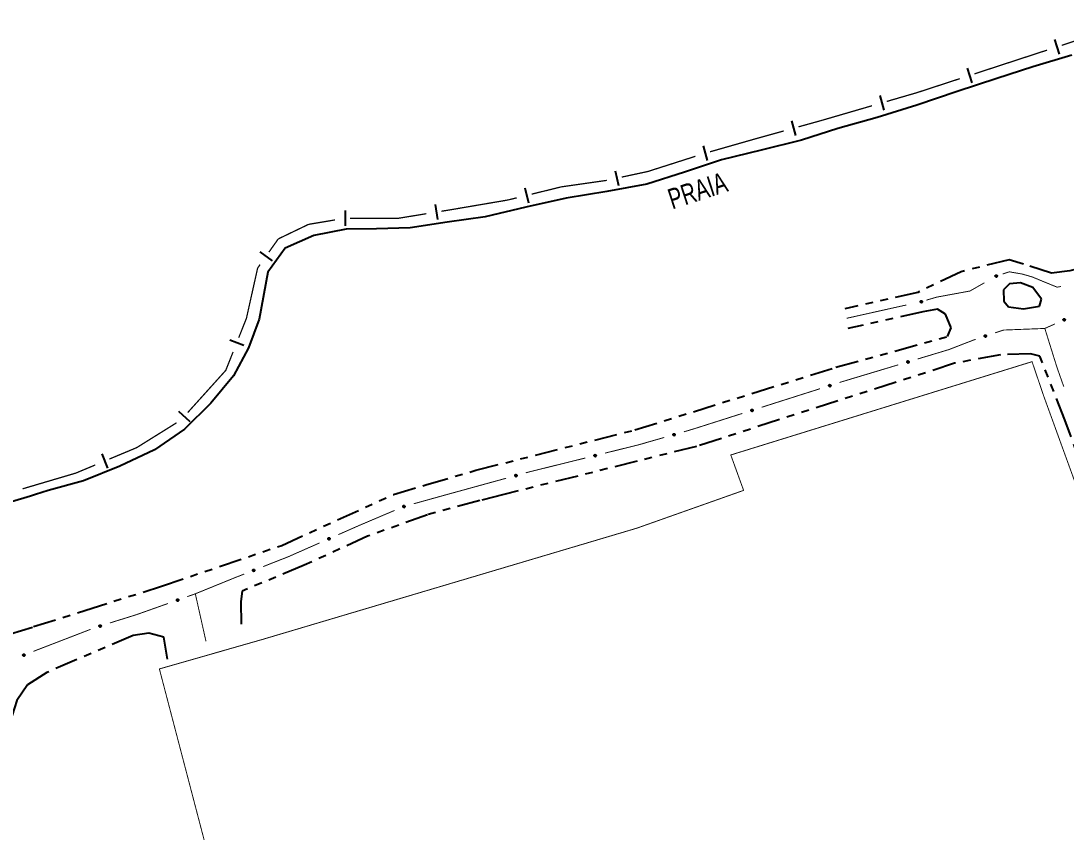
# Model space of a CAD drawing. Extents: x 209066 to 212010, y 4879784 to 4881672.
# Drawn here: x 211022 to 211226.8, y 4881296.8 to 4881455.6 of the extents above; entities that cross this region are included whole.
import ezdxf

# ---------------------------------------------------------------- set-up
doc = ezdxf.new("R2010")
doc.units = 0
doc.header["$LTSCALE"] = 1.5
doc.header["$MEASUREMENT"] = 0
doc.linetypes.add('TRACO_25', pattern=[8, 3, -1, 1, -1, 1, -1])
for name, color, linetype in [('HD-CURSO-PERENE', 170, 'CONTINUOUS'), ('HD-TXT-PRAIA', 7, 'CONTINUOUS'), ('LM-LIM-SETORES-BAIRROS', 250, 'CONTINUOUS'), ('RU-QUADRA', 210, 'CONTINUOUS'), ('SV-EIXO-ROD-ESTR', 7, 'CONTINUOUS'), ('SV-EIXO-RUA-N-PAV', 6, 'CONTINUOUS'), ('SV-EST-M-N-PAV', 20, 'CONTINUOUS'), ('SV-RUA-NAO-PAV', 7, 'CONTINUOUS')]:
    doc.layers.add(name, color=color, linetype=linetype)
doc.styles.add('ARIAL', font='ARIAL.SHX')

msp = doc.modelspace()

# ---------------------------------------------------------------- linework, layer by layer
at = {"layer": 'HD-CURSO-PERENE', "linetype": 'Continuous'}
for points in [[(211227.99054, 4881448.912311, 2.317656), (211220.343467, 4881446.616609, 2.317656), (211213.295854, 4881444.326732, 2.317656), (211205.526256, 4881441.780244, 2.317656), (211197.60821, 4881439.082557, 2.317656), (211189.787004, 4881436.710284, 2.317656), (211182.114009, 4881434.514168, 2.317656), (211174.966014, 4881432.273234, 2.317656), (211167.090836, 4881430.324747, 2.317656), (211159.290119, 4881428.426903, 2.317656), (211152.044339, 4881425.960384, 2.317656), (211144.672492, 4881423.617437, 2.317656), (211136.842072, 4881422.218493, 2.317656), (211128.910798, 4881420.918406, 2.317656), (211121.009226, 4881419.119419, 2.317656), (211112.98371, 4881417.21939, 2.317656), (211105.549624, 4881416.17373, 2.317656), (211098.340572, 4881415.105297, 2.317656), (211091.697734, 4881414.915946, 2.317656), (211085.753086, 4881414.858178, 2.317656), (211079.44535, 4881413.573869, 2.317656), (211073.848087, 4881411.123369, 2.317656), (211070.420386, 4881406.422644, 2.317656), (211068.75889, 4881397.221423, 2.317656), (211066.638997, 4881391.584947, 2.317656), (211063.668214, 4881386.114919, 2.317656), (211059.247555, 4881380.755599, 2.317656), (211054.075208, 4881375.638569, 2.317656), (211048.193333, 4881371.587899, 2.317656), (211041.403999, 4881368.401992, 2.317656), (211034.286888, 4881365.537372, 2.317656), (211027.410102, 4881363.673466, 2.317656), (211024.89154, 4881362.883093, 2.317656)], [(211024.891548, 4881362.883095, 2.317656), (211023.893147, 4881362.565533, 2.317656), (211020.187411, 4881361.406847, 2.317656)]]:
    msp.add_polyline3d(points, dxfattribs=at)
at = {"layer": 'LM-LIM-SETORES-BAIRROS', "const_width": 0.25}
for points in [[(211240.231408, 4881455.482515), (211225.972821, 4881450.824972)], [(211222.170531, 4881449.582961), (211221.670279, 4881449.419555)], [(211223.121104, 4881449.893464), (211222.170531, 4881449.582961)], [(211221.670279, 4881449.419555), (211208.862836, 4881445.234945)], [(211206.01119, 4881444.303219), (211198.4068, 4881441.818616)], [(211197.65531, 4881441.57308), (211191.693427, 4881439.837342)], [(211198.4068, 4881441.818616), (211197.65531, 4881441.57308)], [(211188.813019, 4881438.998742), (211179.211659, 4881436.203409)], [(211178.871324, 4881436.104325), (211174.395268, 4881434.860976)], [(211179.211659, 4881436.203409), (211178.871324, 4881436.104325)], [(211171.504715, 4881434.058044), (211166.687125, 4881432.719825)], [(211166.031638, 4881432.537745), (211157.070529, 4881429.977428)], [(211166.687125, 4881432.719825), (211166.031638, 4881432.537745)], [(211154.203098, 4881429.096572), (211145.629166, 4881426.36021)], [(211144.869932, 4881426.117902), (211139.782635, 4881425.026567)], [(211145.629166, 4881426.36021), (211144.869932, 4881426.117902)], [(211127.972792, 4881423.120098), (211122.114525, 4881421.68411)], [(211128.931364, 4881423.257036), (211127.972792, 4881423.120098)], [(211136.721862, 4881424.369965), (211128.931364, 4881423.257036)], [(211136.84937, 4881424.397318), (211136.721862, 4881424.369965)], [(211119.200783, 4881420.969889), (211118.229536, 4881420.731815)], [(211117.407269, 4881420.53026), (211106.412021, 4881418.658728)], [(211118.229536, 4881420.731815), (211117.407269, 4881420.53026)], [(211096.007792, 4881416.963681), (211086.549199, 4881416.963681)], [(211096.542165, 4881417.050671), (211096.007792, 4881416.963681)], [(211101.477201, 4881417.85405), (211096.542165, 4881417.050671)], [(211106.231986, 4881418.628085), (211104.438223, 4881418.336076)], [(211106.412021, 4881418.658728), (211106.231986, 4881418.628085)], [(211078.412666, 4881415.774821), (211073.215319, 4881413.280094)], [(211078.644396, 4881415.813442), (211078.412666, 4881415.774821)], [(211083.576365, 4881416.635437), (211078.644396, 4881415.813442)], [(211072.468366, 4881412.921557), (211070.63521, 4881410.333572)], [(211073.215319, 4881413.280094), (211072.468366, 4881412.921557)], [(211068.426243, 4881407.21503), (211066.426733, 4881398.257103)], [(211068.901158, 4881407.885499), (211068.426243, 4881407.21503)], [(211066.229355, 4881397.372835), (211064.719009, 4881393.567647)], [(211066.426733, 4881398.257103), (211066.229355, 4881397.372835)], [(211063.612251, 4881390.779262), (211062.505492, 4881387.990878)], [(211062.184728, 4881387.182741), (211054.729026, 4881378.918285)], [(211062.505492, 4881387.990878), (211062.184728, 4881387.182741)], [(211052.533338, 4881376.913106), (211044.895481, 4881372.152524)], [(211044.73821, 4881372.054499), (211039.373184, 4881369.812399)], [(211044.895481, 4881372.152524), (211044.73821, 4881372.054499)], [(211036.605177, 4881368.65562), (211032.914501, 4881367.113248)], [(211032.790168, 4881367.061288), (211022.370034, 4881363.983237)], [(211032.914501, 4881367.113248), (211032.790168, 4881367.061288)]]:
    msp.add_lwpolyline(points, dxfattribs=at)
at = {"layer": 'LM-LIM-SETORES-BAIRROS'}
for points in [[(211224.556495, 4881451.940328), (211225.488003, 4881449.088611)], [(211207.446424, 4881446.350193), (211208.37815, 4881443.498546)], [(211190.313991, 4881440.998013), (211191.152591, 4881438.117605)], [(211173.030285, 4881436.038609), (211173.833216, 4881433.148055)], [(211155.696923, 4881431.144993), (211156.521087, 4881428.260421)], [(211138.490256, 4881426.28345), (211139.119505, 4881423.350184)], [(211120.786167, 4881422.902907), (211121.500388, 4881419.989166)], [(211103.210202, 4881419.655912), (211103.692229, 4881416.69489)], [(211085.549199, 4881418.463681), (211085.549199, 4881415.463681)], [(211068.833156, 4881410.384574), (211071.28123, 4881408.650522)], [(211062.955898, 4881393.191564), (211065.744282, 4881392.084806)], [(211052.945429, 4881379.180545), (211055.172939, 4881377.171018)], [(211037.872125, 4881370.810809), (211039.028904, 4881368.042802)]]:
    msp.add_lwpolyline(points, dxfattribs=at)
at = {"layer": 'RU-QUADRA', "linetype": 'Continuous', "const_width": 0.18, "flags": 128}
msp.add_lwpolyline([(211161.385249, 4881362.878679), (211163.650086, 4881363.679722), (211161.136278, 4881370.613811), (211220.165503, 4881388.883685), (211222.503654, 4881382.0176), (211229.456637, 4881362.876478), (211261.027135, 4881275.96489), (211220.86425, 4881264.916917), (211178.247975, 4881252.219764), (211142.074683, 4881240.507313), (211101.342521, 4881227.264733), (211079.949913, 4881220.378742), (211062.391003, 4881278.25275), (211049.173647, 4881328.717101), (211069.153407, 4881334.427295), (211142.736901, 4881356.283007)], close=True, dxfattribs=at)
at = {"layer": 'SV-EIXO-ROD-ESTR'}
for points in [[(211226.291351, 4881397.129975), (211226.308148, 4881397.175909), (211226.331977, 4881397.211952), (211226.360503, 4881397.236293), (211226.39132, 4881397.25123), (211226.424569, 4881397.26296), (211226.460699, 4881397.267391), (211226.501889, 4881397.263426), (211226.548086, 4881397.2469), (211226.583404, 4881397.220063), (211226.608764, 4881397.193373), (211226.62619, 4881397.162136), (211226.637044, 4881397.129645), (211226.640405, 4881397.091963), (211226.63598, 4881397.05026), (211226.618238, 4881397.00421), (211226.594635, 4881396.969035), (211226.566424, 4881396.946215), (211226.534909, 4881396.928895), (211226.500822, 4881396.917327), (211226.46533, 4881396.913182), (211226.42335, 4881396.917713), (211226.378131, 4881396.935827), (211226.342779, 4881396.958967), (211226.319569, 4881396.98685), (211226.303216, 4881397.018261), (211226.291045, 4881397.051465), (211226.285079, 4881397.087599), (211226.291351, 4881397.129975)], [(211210.855475, 4881393.957499), (211210.876726, 4881394.001549), (211210.903997, 4881394.035063), (211210.934788, 4881394.056469), (211210.96693, 4881394.068289), (211211.001174, 4881394.076679), (211211.037565, 4881394.07752), (211211.078163, 4881394.069507), (211211.122501, 4881394.0485), (211211.154997, 4881394.018306), (211211.177597, 4881393.989242), (211211.191853, 4881393.956436), (211211.199446, 4881393.923033), (211211.199069, 4881393.885203), (211211.190547, 4881393.844141), (211211.168345, 4881393.800068), (211211.141383, 4881393.767395), (211211.111057, 4881393.747473), (211211.077986, 4881393.73335), (211211.042922, 4881393.725204), (211211.007195, 4881393.724585), (211210.965867, 4881393.73324), (211210.922658, 4881393.75573), (211210.889764, 4881393.782249), (211210.869421, 4881393.812287), (211210.85625, 4881393.845159), (211210.847418, 4881393.879403), (211210.845049, 4881393.91595), (211210.855475, 4881393.957499)], [(211195.688367, 4881388.903707), (211195.710922, 4881388.947104), (211195.739182, 4881388.979789), (211195.770598, 4881389.000267), (211195.803077, 4881389.011123), (211195.837557, 4881389.018487), (211195.873957, 4881389.018242), (211195.914297, 4881389.009021), (211195.957989, 4881388.9867), (211195.989569, 4881388.95555), (211196.011293, 4881388.925824), (211196.024563, 4881388.892608), (211196.031155, 4881388.858993), (211196.02965, 4881388.821191), (211196.019907, 4881388.780401), (211195.996399, 4881388.737011), (211195.968475, 4881388.705157), (211195.937567, 4881388.686149), (211195.90409, 4881388.673019), (211195.868799, 4881388.665923), (211195.833069, 4881388.66637), (211195.792018, 4881388.676254), (211195.749499, 4881388.700024), (211195.717411, 4881388.727512), (211195.697973, 4881388.758144), (211195.685789, 4881388.791394), (211195.677982, 4881388.825887), (211195.676705, 4881388.862488), (211195.688367, 4881388.903707)], [(211180.374129, 4881384.264431), (211180.395982, 4881384.308186), (211180.423712, 4881384.341322), (211180.454794, 4881384.362302), (211180.487095, 4881384.37368), (211180.521451, 4881384.381598), (211180.557851, 4881384.381939), (211180.598334, 4881384.373369), (211180.64238, 4881384.351755), (211180.674457, 4881384.321118), (211180.696657, 4881384.291746), (211180.71046, 4881384.258747), (211180.717593, 4881384.225243), (211180.716697, 4881384.187422), (211180.707611, 4881384.14648), (211180.684806, 4881384.102717), (211180.657398, 4881384.070418), (211180.626801, 4881384.050914), (211180.593539, 4881384.037247), (211180.558367, 4881384.029583), (211180.522634, 4881384.029454), (211180.481429, 4881384.038677), (211180.438533, 4881384.061758), (211180.406006, 4881384.088727), (211180.386078, 4881384.119042), (211180.37336, 4881384.152091), (211180.364999, 4881384.186454), (211180.363133, 4881384.223029), (211180.374129, 4881384.264431)], [(211165.127113, 4881379.41381), (211165.148967, 4881379.457565), (211165.176696, 4881379.490701), (211165.207779, 4881379.511681), (211165.240079, 4881379.523059), (211165.274436, 4881379.530977), (211165.310835, 4881379.531318), (211165.351319, 4881379.522748), (211165.395364, 4881379.501134), (211165.427442, 4881379.470497), (211165.449641, 4881379.441125), (211165.463445, 4881379.408126), (211165.470578, 4881379.374622), (211165.469682, 4881379.3368), (211165.460596, 4881379.295859), (211165.43779, 4881379.252096), (211165.410382, 4881379.219797), (211165.379785, 4881379.200293), (211165.346523, 4881379.186626), (211165.311351, 4881379.178962), (211165.275619, 4881379.178833), (211165.234414, 4881379.188056), (211165.191517, 4881379.211137), (211165.158991, 4881379.238105), (211165.139063, 4881379.268421), (211165.126345, 4881379.30147), (211165.117984, 4881379.335833), (211165.116117, 4881379.372408), (211165.127113, 4881379.41381)], [(211149.852169, 4881374.666046), (211149.875238, 4881374.709173), (211149.903883, 4881374.74152), (211149.93554, 4881374.761623), (211149.968146, 4881374.772093), (211150.002711, 4881374.779048), (211150.039106, 4881374.778371), (211150.079333, 4881374.768672), (211150.122757, 4881374.745834), (211150.153966, 4881374.714312), (211150.175335, 4881374.684331), (211150.18821, 4881374.650959), (211150.194403, 4881374.617269), (211150.19245, 4881374.579487), (211150.182223, 4881374.538816), (211150.158202, 4881374.495707), (211150.129902, 4881374.464187), (211150.098771, 4881374.445547), (211150.06514, 4881374.432815), (211150.029768, 4881374.426138), (211149.994045, 4881374.427008), (211149.953115, 4881374.437379), (211149.91088, 4881374.461652), (211149.879121, 4881374.489519), (211149.860048, 4881374.520379), (211149.848259, 4881374.553772), (211149.840863, 4881374.588355), (211149.84002, 4881374.624968), (211149.852169, 4881374.666046)], [(211134.39306, 4881370.567889), (211134.41773, 4881370.61012), (211134.447569, 4881370.64137), (211134.479958, 4881370.660271), (211134.512934, 4881370.669511), (211134.547735, 4881370.675164), (211134.584078, 4881370.673122), (211134.623914, 4881370.661921), (211134.666451, 4881370.63747), (211134.696455, 4881370.6048), (211134.716684, 4881370.574037), (211134.728298, 4881370.540207), (211134.733224, 4881370.506307), (211134.729854, 4881370.468625), (211134.718109, 4881370.428367), (211134.692488, 4881370.386189), (211134.663025, 4881370.355753), (211134.631217, 4881370.338294), (211134.597132, 4881370.326833), (211134.561534, 4881370.321487), (211134.525869, 4881370.323697), (211134.485356, 4881370.335596), (211134.444062, 4881370.361436), (211134.41337, 4881370.390475), (211134.395469, 4881370.422029), (211134.384941, 4881370.455841), (211134.378847, 4881370.490676), (211134.379378, 4881370.527296), (211134.39306, 4881370.567889)], [(211118.87708, 4881366.653765), (211118.900652, 4881366.696618), (211118.929674, 4881366.728628), (211118.961564, 4881366.748359), (211118.994291, 4881366.758447), (211119.028934, 4881366.764996), (211119.065319, 4881366.763893), (211119.10543, 4881366.753724), (211119.148584, 4881366.730379), (211119.179421, 4881366.698494), (211119.200438, 4881366.668264), (211119.212921, 4881366.634744), (211119.21872, 4881366.600984), (211119.216324, 4881366.563227), (211119.205622, 4881366.522679), (211119.181098, 4881366.479854), (211119.15243, 4881366.448668), (211119.121084, 4881366.430393), (211119.087306, 4881366.418056), (211119.051858, 4881366.411794), (211119.016148, 4881366.413082), (211118.975341, 4881366.423932), (211118.933394, 4881366.448697), (211118.901963, 4881366.476934), (211118.883253, 4881366.508016), (211118.871856, 4881366.541544), (211118.864865, 4881366.576211), (211118.864451, 4881366.612832), (211118.87708, 4881366.653765)], [(211096.928082, 4881360.592843), (211096.951535, 4881360.635761), (211096.980468, 4881360.667852), (211097.012303, 4881360.687671), (211097.045002, 4881360.69785), (211097.079627, 4881360.704495), (211097.116014, 4881360.703494), (211097.156154, 4881360.693436), (211097.199372, 4881360.670212), (211097.230298, 4881360.638412), (211097.251398, 4881360.608241), (211097.263975, 4881360.574756), (211097.269867, 4881360.541011), (211097.267577, 4881360.503249), (211097.256987, 4881360.46267), (211097.232582, 4881360.419778), (211097.204002, 4881360.388512), (211097.172706, 4881360.37015), (211097.138962, 4881360.357719), (211097.103532, 4881360.351358), (211097.067819, 4881360.352548), (211097.026982, 4881360.363284), (211096.984966, 4881360.387932), (211096.953457, 4881360.416082), (211096.93466, 4881360.447111), (211096.92317, 4881360.480608), (211096.916082, 4881360.515255), (211096.915567, 4881360.551875), (211096.928082, 4881360.592843)], [(211082.224129, 4881354.243583), (211082.241179, 4881354.289423), (211082.265206, 4881354.325334), (211082.293867, 4881354.349518), (211082.324766, 4881354.364285), (211082.358078, 4881354.375831), (211082.394233, 4881354.380062), (211082.4354, 4881354.37587), (211082.481504, 4881354.359089), (211082.516674, 4881354.332058), (211082.541887, 4881354.305228), (211082.55914, 4881354.273894), (211082.569814, 4881354.241345), (211082.572967, 4881354.203644), (211082.568312, 4881354.161966), (211082.550316, 4881354.116015), (211082.526519, 4881354.080971), (211082.498183, 4881354.058307), (211082.466573, 4881354.041162), (211082.432422, 4881354.029781), (211082.396908, 4881354.025833), (211082.354953, 4881354.030596), (211082.309835, 4881354.048959), (211082.274611, 4881354.072294), (211082.251555, 4881354.100305), (211082.235376, 4881354.131805), (211082.223389, 4881354.165077), (211082.217623, 4881354.201243), (211082.224129, 4881354.243583)], [(211067.469839, 4881348.074481), (211067.488763, 4881348.11958), (211067.514249, 4881348.154471), (211067.543881, 4881348.177453), (211067.575362, 4881348.190935), (211067.609122, 4881348.201099), (211067.64542, 4881348.203838), (211067.686381, 4881348.197953), (211067.731754, 4881348.179288), (211067.765781, 4881348.150831), (211067.789867, 4881348.122985), (211067.805815, 4881348.090968), (211067.815139, 4881348.058006), (211067.816737, 4881348.020208), (211067.810368, 4881347.978757), (211067.790496, 4881347.933586), (211067.765275, 4881347.899551), (211067.736029, 4881347.878074), (211067.70374, 4881347.862245), (211067.66915, 4881347.852281), (211067.633503, 4881347.849798), (211067.59178, 4881347.856286), (211067.547456, 4881347.876491), (211067.513224, 4881347.901258), (211067.491341, 4881347.930194), (211067.476474, 4881347.962334), (211067.465867, 4881347.996071), (211067.461595, 4881348.032444), (211067.469839, 4881348.074481)], [(211052.572848, 4881342.254408), (211052.593269, 4881342.298849), (211052.619908, 4881342.332867), (211052.650293, 4881342.354846), (211052.682207, 4881342.367267), (211052.716288, 4881342.376296), (211052.752657, 4881342.377819), (211052.793398, 4881342.370568), (211052.838122, 4881342.350396), (211052.871177, 4881342.320816), (211052.894319, 4881342.29218), (211052.909186, 4881342.259648), (211052.917404, 4881342.226393), (211052.917736, 4881342.188562), (211052.909985, 4881342.147347), (211052.888612, 4881342.102866), (211052.862267, 4881342.069694), (211052.83232, 4881342.049207), (211052.799519, 4881342.034467), (211052.764614, 4881342.025666), (211052.728905, 4881342.024377), (211052.687422, 4881342.032256), (211052.643799, 4881342.053933), (211052.610414, 4881342.079831), (211052.589512, 4881342.109483), (211052.575727, 4881342.142102), (211052.566255, 4881342.176175), (211052.563202, 4881342.21267), (211052.572848, 4881342.254408)], [(211037.403146, 4881337.189856), (211037.425265, 4881337.233477), (211037.453194, 4881337.266445), (211037.484403, 4881337.287236), (211037.516772, 4881337.298418), (211037.551176, 4881337.306128), (211037.587577, 4881337.306249), (211037.628008, 4881337.297433), (211037.671921, 4881337.275553), (211037.703813, 4881337.244722), (211037.725834, 4881337.215216), (211037.739437, 4881337.182134), (211037.746367, 4881337.148587), (211037.745242, 4881337.110772), (211037.735908, 4881337.069887), (211037.712837, 4881337.026262), (211037.685234, 4881336.99413), (211037.65452, 4881336.974812), (211037.621175, 4881336.961346), (211037.585958, 4881336.953896), (211037.550225, 4881336.953984), (211037.509077, 4881336.963455), (211037.466321, 4881336.986797), (211037.433958, 4881337.013962), (211037.414214, 4881337.044397), (211037.401697, 4881337.077523), (211037.393544, 4881337.111935), (211037.3919, 4881337.148522), (211037.403146, 4881337.189856)], [(211022.447695, 4881331.488038), (211022.466899, 4881331.533018), (211022.492601, 4881331.56775), (211022.522376, 4881331.590548), (211022.55394, 4881331.603833), (211022.587763, 4881331.613787), (211022.624077, 4881331.6163), (211022.665, 4881331.610161), (211022.710257, 4881331.591214), (211022.744106, 4881331.562546), (211022.768018, 4881331.534551), (211022.783766, 4881331.502435), (211022.792886, 4881331.469416), (211022.794249, 4881331.431608), (211022.787622, 4881331.390198), (211022.767469, 4881331.345151), (211022.742037, 4881331.311274), (211022.712659, 4881331.289979), (211022.680272, 4881331.274352), (211022.64562, 4881331.264603), (211022.609959, 4881331.262342), (211022.568277, 4881331.269089), (211022.524079, 4881331.289569), (211022.490001, 4881331.314548), (211022.468299, 4881331.34362), (211022.453632, 4881331.375852), (211022.443235, 4881331.409654), (211022.43919, 4881331.446053), (211022.447695, 4881331.488038)]]:
    msp.add_lwpolyline(points, close=True, dxfattribs=at)
for points in [[(211226.285079, 4881397.087599), (211226.548086, 4881397.2469)], [(211226.289717, 4881397.107489), (211226.522539, 4881397.252007)], [(211226.291045, 4881397.051465), (211226.583404, 4881397.220063)], [(211226.291351, 4881397.129975), (211226.501889, 4881397.263426)], [(211226.292438, 4881397.071335), (211226.561381, 4881397.232012)], [(211226.30014, 4881397.03741), (211226.590815, 4881397.206314)], [(211226.301517, 4881397.154624), (211226.474716, 4881397.262004)], [(211226.303216, 4881397.018261), (211226.608764, 4881397.193373)], [(211226.308148, 4881397.175909), (211226.460699, 4881397.267391)], [(211226.31394, 4881397.003222), (211226.616939, 4881397.174651)], [(211226.319569, 4881396.98685), (211226.62619, 4881397.162136)], [(211226.321643, 4881397.196514), (211226.434956, 4881397.26066)], [(211226.331977, 4881397.211952), (211226.424569, 4881397.26296)], [(211226.334656, 4881396.973624), (211226.629067, 4881397.1442)], [(211226.342779, 4881396.958967), (211226.637044, 4881397.129645)], [(211226.362845, 4881396.947369), (211226.634836, 4881397.107915)], [(211226.378131, 4881396.935827), (211226.640405, 4881397.091963)], [(211226.40362, 4881396.929734), (211226.635622, 4881397.069401)], [(211226.42335, 4881396.917713), (211226.63598, 4881397.05026)], [(211226.448395, 4881396.919868), (211226.620217, 4881397.023643)], [(211226.46533, 4881396.913182), (211226.618238, 4881397.00421)], [(211226.486778, 4881396.917607), (211226.60078, 4881396.983556)], [(211226.500822, 4881396.917327), (211226.594635, 4881396.969035)], [(211210.845049, 4881393.91595), (211211.122501, 4881394.0485)], [(211210.847418, 4881393.879403), (211211.154997, 4881394.018306)], [(211210.850765, 4881393.899038), (211211.134261, 4881394.032372)], [(211210.851628, 4881393.935284), (211211.097583, 4881394.056104)], [(211210.85508, 4881393.864518), (211211.161014, 4881394.003893)], [(211210.855475, 4881393.957499), (211211.078163, 4881394.069507)], [(211210.85625, 4881393.845159), (211211.177597, 4881393.989242)], [(211210.865436, 4881393.829135), (211211.183883, 4881393.969804)], [(211210.868025, 4881393.981023), (211211.050981, 4881394.070775)], [(211210.869421, 4881393.812287), (211211.191853, 4881393.956436)], [(211210.876726, 4881394.001549), (211211.037565, 4881394.07752)], [(211210.883128, 4881393.797636), (211211.192945, 4881393.938305)], [(211210.889764, 4881393.782249), (211211.199446, 4881393.923033)], [(211210.892189, 4881394.020721), (211211.011283, 4881394.073364)], [(211210.903997, 4881394.035063), (211211.001174, 4881394.076679)], [(211210.908586, 4881393.768725), (211211.195102, 4881393.901627)], [(211210.922658, 4881393.75573), (211211.199069, 4881393.885203)], [(211210.947421, 4881393.74715), (211211.192082, 4881393.863224)], [(211210.965867, 4881393.73324), (211211.190547, 4881393.844141)], [(211210.991003, 4881393.732911), (211211.172233, 4881393.819211)], [(211211.007195, 4881393.724585), (211211.168345, 4881393.800068)], [(211211.028975, 4881393.72687), (211211.148932, 4881393.781239)], [(211211.042922, 4881393.725204), (211211.141383, 4881393.767395)], [(211195.676705, 4881388.862488), (211195.957989, 4881388.9867)], [(211195.677982, 4881388.825887), (211195.989569, 4881388.95555)], [(211195.681915, 4881388.845413), (211195.969262, 4881388.970228)], [(211195.683859, 4881388.881617), (211195.933309, 4881388.995044)], [(211195.685198, 4881388.81078), (211195.995154, 4881388.940963)], [(211195.685789, 4881388.791394), (211196.011293, 4881388.925824)], [(211195.688367, 4881388.903707), (211195.914297, 4881389.009021)], [(211195.694493, 4881388.775104), (211196.016996, 4881388.906208)], [(211195.697973, 4881388.758144), (211196.024563, 4881388.892608)], [(211195.701613, 4881388.926847), (211195.887166, 4881389.011099)], [(211195.710922, 4881388.947104), (211195.873957, 4881389.018242)], [(211195.711237, 4881388.74309), (211196.025113, 4881388.874452)], [(211195.717411, 4881388.727512), (211196.031155, 4881388.858993)], [(211195.726951, 4881388.965806), (211195.847563, 4881389.014872)], [(211195.735821, 4881388.713433), (211196.026175, 4881388.837726)], [(211195.739182, 4881388.979789), (211195.837557, 4881389.018487)], [(211195.749499, 4881388.700024), (211196.02965, 4881388.821191)], [(211195.773995, 4881388.690709), (211196.02201, 4881388.79943)], [(211195.792018, 4881388.676254), (211196.019907, 4881388.780401)], [(211195.817132, 4881388.675175), (211196.000857, 4881388.756029)], [(211195.833069, 4881388.66637), (211195.996399, 4881388.737011)], [(211195.854907, 4881388.668004), (211195.976433, 4881388.718769)], [(211195.868799, 4881388.665923), (211195.968475, 4881388.705157)], [(211180.363133, 4881384.223029), (211180.64238, 4881384.351755)], [(211180.364999, 4881384.186454), (211180.674457, 4881384.321118)], [(211180.368616, 4881384.206041), (211180.653917, 4881384.335467)], [(211180.369977, 4881384.242272), (211180.617569, 4881384.359701)], [(211180.372456, 4881384.171465), (211180.680276, 4881384.306623)], [(211180.37336, 4881384.152091), (211180.696657, 4881384.291746)], [(211180.374129, 4881384.264431), (211180.598334, 4881384.373369)], [(211180.382325, 4881384.135943), (211180.702675, 4881384.272223)], [(211180.386078, 4881384.119042), (211180.71046, 4881384.258747)], [(211180.387001, 4881384.287781), (211180.571173, 4881384.375011)], [(211180.395982, 4881384.308186), (211180.557851, 4881384.381939)], [(211180.399582, 4881384.104203), (211180.711303, 4881384.240602)], [(211180.406006, 4881384.088727), (211180.717593, 4881384.225243)], [(211180.411708, 4881384.327143), (211180.531514, 4881384.378145)], [(211180.423712, 4881384.341322), (211180.521451, 4881384.381598)], [(211180.424641, 4881384.074946), (211180.712956, 4881384.203899)], [(211180.438533, 4881384.061758), (211180.716697, 4881384.187422)], [(211180.463176, 4881384.052839), (211180.709408, 4881384.16554)], [(211180.481429, 4881384.038677), (211180.707611, 4881384.14648)], [(211180.506558, 4881384.038002), (211180.688956, 4881384.121804)], [(211180.522634, 4881384.029454), (211180.684806, 4881384.102717)], [(211180.544443, 4881384.03144), (211180.665136, 4881384.084156)], [(211180.558367, 4881384.029583), (211180.657398, 4881384.070418)], [(211165.116117, 4881379.372408), (211165.395364, 4881379.501134)], [(211165.117984, 4881379.335833), (211165.427442, 4881379.470497)], [(211165.121601, 4881379.35542), (211165.406901, 4881379.484846)], [(211165.122962, 4881379.391651), (211165.370553, 4881379.50908)], [(211165.125441, 4881379.320844), (211165.433261, 4881379.456002)], [(211165.126345, 4881379.30147), (211165.449641, 4881379.441125)], [(211165.127113, 4881379.41381), (211165.351319, 4881379.522748)], [(211165.13531, 4881379.285322), (211165.45566, 4881379.421602)], [(211165.139063, 4881379.268421), (211165.463445, 4881379.408126)], [(211165.139986, 4881379.43716), (211165.324157, 4881379.52439)], [(211165.148967, 4881379.457565), (211165.310835, 4881379.531318)], [(211165.152567, 4881379.253582), (211165.464287, 4881379.389981)], [(211165.158991, 4881379.238105), (211165.470578, 4881379.374622)], [(211165.164693, 4881379.476522), (211165.284499, 4881379.527524)], [(211165.176696, 4881379.490701), (211165.274436, 4881379.530977)], [(211165.177626, 4881379.224325), (211165.465941, 4881379.353278)], [(211165.191517, 4881379.211137), (211165.469682, 4881379.3368)], [(211165.216161, 4881379.202218), (211165.462393, 4881379.314919)], [(211165.234414, 4881379.188056), (211165.460596, 4881379.295859)], [(211165.259543, 4881379.187381), (211165.441941, 4881379.271183)], [(211165.275619, 4881379.178833), (211165.43779, 4881379.252096)], [(211165.297428, 4881379.180819), (211165.418121, 4881379.233535)], [(211165.311351, 4881379.178962), (211165.410382, 4881379.219797)], [(211149.84002, 4881374.624968), (211150.122757, 4881374.745834)], [(211149.840863, 4881374.588355), (211150.153966, 4881374.714312)], [(211149.845026, 4881374.607833), (211150.133834, 4881374.72923)], [(211149.8474, 4881374.644011), (211150.098178, 4881374.754471)], [(211149.847898, 4881374.573163), (211150.159377, 4881374.69966)], [(211149.848259, 4881374.553772), (211150.175335, 4881374.684331)], [(211149.852169, 4881374.666046), (211150.079333, 4881374.768672)], [(211149.85677, 4881374.537379), (211150.180805, 4881374.664648)], [(211149.860048, 4881374.520379), (211150.18821, 4881374.650959)], [(211149.865689, 4881374.689027), (211150.052229, 4881374.771072)], [(211149.873132, 4881374.505169), (211150.188545, 4881374.632798)], [(211149.875238, 4881374.709173), (211150.039106, 4881374.778371)], [(211149.879121, 4881374.489519), (211150.194403, 4881374.617269)], [(211149.891488, 4881374.727683), (211150.012673, 4881374.775314)], [(211149.897363, 4881374.475222), (211150.189171, 4881374.596062)], [(211149.903883, 4881374.74152), (211150.002711, 4881374.779048)], [(211149.91088, 4881374.461652), (211150.19245, 4881374.579487)], [(211149.935265, 4881374.452047), (211150.184552, 4881374.557818)], [(211149.953115, 4881374.437379), (211150.182223, 4881374.538816)], [(211149.978215, 4881374.436003), (211150.162885, 4881374.514671)], [(211149.994045, 4881374.427008), (211150.158202, 4881374.495707)], [(211150.015902, 4881374.428384), (211150.138021, 4881374.477704)], [(211150.029768, 4881374.426138), (211150.129902, 4881374.464187)], [(211134.378847, 4881370.490676), (211134.696455, 4881370.6048)], [(211134.379378, 4881370.527296), (211134.666451, 4881370.63747)], [(211134.383738, 4881370.509985), (211134.676897, 4881370.620462)], [(211134.384941, 4881370.455841), (211134.716684, 4881370.574037)], [(211134.385307, 4881370.475232), (211134.701312, 4881370.589955)], [(211134.387467, 4881370.546049), (211134.642213, 4881370.647023)], [(211134.39283, 4881370.43914), (211134.721412, 4881370.554163)], [(211134.39306, 4881370.567889), (211134.623914, 4881370.661921)], [(211134.395469, 4881370.422029), (211134.728298, 4881370.540207)], [(211134.407433, 4881370.590346), (211134.596918, 4881370.665336)], [(211134.407973, 4881370.406339), (211134.727952, 4881370.522045)], [(211134.41337, 4881370.390475), (211134.733224, 4881370.506307)], [(211134.41773, 4881370.61012), (211134.584078, 4881370.673122)], [(211134.431064, 4881370.375504), (211134.7272, 4881370.485312)], [(211134.434663, 4881370.628007), (211134.55755, 4881370.671059)], [(211134.444062, 4881370.361436), (211134.729854, 4881370.468625)], [(211134.447569, 4881370.64137), (211134.547735, 4881370.675164)], [(211134.468069, 4881370.350923), (211134.721149, 4881370.447268)], [(211134.485356, 4881370.335596), (211134.718109, 4881370.428367)], [(211134.510387, 4881370.333279), (211134.697879, 4881370.404964)], [(211134.525869, 4881370.323697), (211134.692488, 4881370.386189)], [(211134.547762, 4881370.324252), (211134.671645, 4881370.368956)], [(211134.561534, 4881370.321487), (211134.663025, 4881370.355753)], [(211118.864451, 4881366.612832), (211119.148584, 4881366.730379)], [(211118.864865, 4881366.576211), (211119.179421, 4881366.698494)], [(211118.869256, 4881366.595639), (211119.159466, 4881366.713646)], [(211118.871722, 4881366.560938), (211119.18466, 4881366.68378)], [(211118.871856, 4881366.541544), (211119.200438, 4881366.668264)], [(211118.872053, 4881366.631787), (211119.124108, 4881366.739303)], [(211118.87708, 4881366.653765), (211119.10543, 4881366.753724)], [(211118.880174, 4881366.525052), (211119.205677, 4881366.648519)], [(211118.883253, 4881366.508016), (211119.212921, 4881366.634744)], [(211118.890868, 4881366.676586), (211119.078355, 4881366.756441)], [(211118.896158, 4881366.492653), (211119.213044, 4881366.61658)], [(211118.900652, 4881366.696618), (211119.065319, 4881366.763893)], [(211118.901963, 4881366.476934), (211119.21872, 4881366.600984)], [(211118.917117, 4881366.714937), (211119.038852, 4881366.761146)], [(211118.920037, 4881366.462425), (211119.21324, 4881366.57984)], [(211118.929674, 4881366.728628), (211119.028934, 4881366.764996)], [(211118.933394, 4881366.448697), (211119.216324, 4881366.563227)], [(211118.957664, 4881366.438807), (211119.208173, 4881366.541652)], [(211118.975341, 4881366.423932), (211119.205622, 4881366.522679)], [(211119.000424, 4881366.422261), (211119.186003, 4881366.498762)], [(211119.016148, 4881366.413082), (211119.181098, 4881366.479854)], [(211119.038019, 4881366.414201), (211119.160708, 4881366.462088)], [(211119.051858, 4881366.411794), (211119.15243, 4881366.448668)], [(211096.915567, 4881360.551875), (211097.199372, 4881360.670212)], [(211096.916082, 4881360.515255), (211097.230298, 4881360.638412)], [(211096.92042, 4881360.534695), (211097.2103, 4881360.653509)], [(211096.922982, 4881360.500001), (211097.235578, 4881360.623712)], [(211096.923116, 4881360.570851), (211097.174871, 4881360.679067)], [(211096.92317, 4881360.480608), (211097.251398, 4881360.608241)], [(211096.928082, 4881360.592843), (211097.156154, 4881360.693436)], [(211096.931534, 4881360.464139), (211097.256692, 4881360.58851)], [(211096.93466, 4881360.447111), (211097.263975, 4881360.574756)], [(211096.941807, 4881360.615702), (211097.129071, 4881360.696078)], [(211096.947608, 4881360.431785), (211097.264148, 4881360.556592)], [(211096.951535, 4881360.635761), (211097.116014, 4881360.703494)], [(211096.953457, 4881360.416082), (211097.269867, 4881360.541011)], [(211096.96795, 4881360.654126), (211097.089555, 4881360.700673)], [(211096.971571, 4881360.401623), (211097.264446, 4881360.519853)], [(211096.980468, 4881360.667852), (211097.079627, 4881360.704495)], [(211096.984966, 4881360.387932), (211097.267577, 4881360.503249)], [(211097.009264, 4881360.37811), (211097.259486, 4881360.481651)], [(211097.026982, 4881360.363284), (211097.256987, 4881360.46267)], [(211097.052069, 4881360.361683), (211097.237435, 4881360.438699)], [(211097.067819, 4881360.352548), (211097.232582, 4881360.419778)], [(211097.089687, 4881360.353728), (211097.212242, 4881360.401955)], [(211097.103532, 4881360.351358), (211097.204002, 4881360.388512)], [(211082.217623, 4881354.201243), (211082.481504, 4881354.359089)], [(211082.22237, 4881354.221107), (211082.455986, 4881354.364337)], [(211082.223389, 4881354.165077), (211082.516674, 4881354.332058)], [(211082.224129, 4881354.243583), (211082.4354, 4881354.37587)], [(211082.224891, 4881354.184938), (211082.494717, 4881354.344128)], [(211082.232407, 4881354.150971), (211082.524009, 4881354.318268)], [(211082.23443, 4881354.268175), (211082.408219, 4881354.374598)], [(211082.235376, 4881354.131805), (211082.541887, 4881354.305228)], [(211082.241179, 4881354.289423), (211082.394233, 4881354.380062)], [(211082.246017, 4881354.116708), (211082.549958, 4881354.286461)], [(211082.251555, 4881354.100305), (211082.55914, 4881354.273894)], [(211082.254787, 4881354.309954), (211082.368453, 4881354.373474)], [(211082.265206, 4881354.325334), (211082.358078, 4881354.375831)], [(211082.266569, 4881354.086995), (211082.561918, 4881354.255944)], [(211082.274611, 4881354.072294), (211082.569814, 4881354.241345)], [(211082.294613, 4881354.060585), (211082.567486, 4881354.219627)], [(211082.309835, 4881354.048959), (211082.572967, 4881354.203644)], [(211082.33529, 4881354.042726), (211082.56806, 4881354.181109)], [(211082.354953, 4881354.030596), (211082.568312, 4881354.161966)], [(211082.38001, 4881354.032612), (211082.552402, 4881354.135437)], [(211082.396908, 4881354.025833), (211082.550316, 4881354.116015)], [(211082.41838, 4881354.030139), (211082.532744, 4881354.095458)], [(211082.432422, 4881354.029781), (211082.526519, 4881354.080971)], [(211067.461595, 4881348.032444), (211067.731754, 4881348.179288)], [(211067.465867, 4881347.996071), (211067.765781, 4881348.150831)], [(211067.467157, 4881348.052096), (211067.706474, 4881348.185582)], [(211067.468186, 4881348.015854), (211067.744339, 4881348.163795)], [(211067.469839, 4881348.074481), (211067.686381, 4881348.197953)], [(211067.474296, 4881347.981606), (211067.772542, 4881348.136751)], [(211067.476474, 4881347.962334), (211067.789867, 4881348.122985)], [(211067.481145, 4881348.098628), (211067.65917, 4881348.197802)], [(211067.486483, 4881347.946811), (211067.797158, 4881348.103902)], [(211067.488763, 4881348.11958), (211067.64542, 4881348.203838)], [(211067.491341, 4881347.930194), (211067.805815, 4881348.090968)], [(211067.503205, 4881348.139532), (211067.619391, 4881348.198316)], [(211067.505794, 4881347.916278), (211067.807851, 4881348.072918)], [(211067.513224, 4881347.901258), (211067.815139, 4881348.058006)], [(211067.514249, 4881348.154471), (211067.609122, 4881348.201099)], [(211067.532726, 4881347.888735), (211067.811919, 4881348.036403)], [(211067.547456, 4881347.876491), (211067.816737, 4881348.020208)], [(211067.572634, 4881347.869215), (211067.810906, 4881347.997894)], [(211067.59178, 4881347.856286), (211067.810368, 4881347.978757)], [(211067.616899, 4881347.857269), (211067.79338, 4881347.952905)], [(211067.633503, 4881347.849798), (211067.790496, 4881347.933586)], [(211067.655134, 4881347.853217), (211067.772092, 4881347.91377)], [(211067.66915, 4881347.852281), (211067.765275, 4881347.899551)], [(211052.563202, 4881342.21267), (211052.838122, 4881342.350396)], [(211052.566255, 4881342.176175), (211052.871177, 4881342.320816)], [(211052.569234, 4881342.195869), (211052.850182, 4881342.334491)], [(211052.569418, 4881342.232125), (211052.813066, 4881342.357532)], [(211052.572848, 4881342.254408), (211052.793398, 4881342.370568)], [(211052.574195, 4881342.161436), (211052.877464, 4881342.306518)], [(211052.575727, 4881342.142102), (211052.894319, 4881342.29218)], [(211052.584955, 4881342.278163), (211052.766197, 4881342.371327)], [(211052.585212, 4881342.126253), (211052.900968, 4881342.272864)], [(211052.589512, 4881342.109483), (211052.909186, 4881342.259648)], [(211052.593269, 4881342.298849), (211052.752657, 4881342.377819)], [(211052.603491, 4881342.095091), (211052.910618, 4881342.24154)], [(211052.608371, 4881342.318307), (211052.726458, 4881342.373172)], [(211052.610414, 4881342.079831), (211052.917404, 4881342.226393)], [(211052.619908, 4881342.332867), (211052.716288, 4881342.376296)], [(211052.629487, 4881342.066662), (211052.913462, 4881342.204909)], [(211052.643799, 4881342.053933), (211052.917736, 4881342.188562)], [(211052.668719, 4881342.045819), (211052.911162, 4881342.166456)], [(211052.687422, 4881342.032256), (211052.909985, 4881342.147347)], [(211052.71256, 4881342.032398), (211052.892141, 4881342.122078)], [(211052.728905, 4881342.024377), (211052.888612, 4881342.102866)], [(211052.750638, 4881342.02707), (211052.869555, 4881342.083677)], [(211052.764614, 4881342.025666), (211052.862267, 4881342.069694)], [(211037.3919, 4881337.148522), (211037.671921, 4881337.275553)], [(211037.393544, 4881337.111935), (211037.703813, 4881337.244722)], [(211037.39728, 4881337.1315), (211037.68336, 4881337.259195)], [(211037.39886, 4881337.167722), (211037.647159, 4881337.283649)], [(211037.400911, 4881337.096902), (211037.709543, 4881337.230192)], [(211037.401697, 4881337.077523), (211037.725834, 4881337.215216)], [(211037.403146, 4881337.189856), (211037.628008, 4881337.297433)], [(211037.410564, 4881337.061321), (211037.731734, 4881337.195657)], [(211037.414214, 4881337.044397), (211037.739437, 4881337.182134)], [(211037.41616, 4881337.213127), (211037.600857, 4881337.29924)], [(211037.425265, 4881337.233477), (211037.587577, 4881337.306249)], [(211037.427628, 4881337.029477), (211037.74017, 4881337.163985)], [(211037.433958, 4881337.013962), (211037.746367, 4881337.148587)], [(211037.441105, 4881337.252339), (211037.561218, 4881337.302614)], [(211037.45251, 4881337.000068), (211037.741601, 4881337.127272)], [(211037.453194, 4881337.266445), (211037.551176, 4881337.306128)], [(211037.466321, 4881336.986797), (211037.745242, 4881337.110772)], [(211037.49091, 4881336.977728), (211037.73782, 4881337.088935)], [(211037.509077, 4881336.963455), (211037.735908, 4881337.069887)], [(211037.534201, 4881336.962629), (211037.717104, 4881337.045324)], [(211037.550225, 4881336.953984), (211037.712837, 4881337.026262)], [(211037.572046, 4881336.955837), (211037.693056, 4881337.007821)], [(211037.585958, 4881336.953896), (211037.685234, 4881336.99413)], [(211022.43919, 4881331.446053), (211022.710257, 4881331.591214)], [(211022.443235, 4881331.409654), (211022.744106, 4881331.562546)], [(211022.444873, 4881331.46567), (211022.685016, 4881331.597665)], [(211022.445677, 4881331.429422), (211022.722745, 4881331.575643)], [(211022.447695, 4881331.488038), (211022.665, 4881331.610161)], [(211022.451574, 4881331.395137), (211022.750779, 4881331.548424)], [(211022.453632, 4881331.375852), (211022.768018, 4881331.534551)], [(211022.459151, 4881331.512114), (211022.637789, 4881331.610179)], [(211022.463545, 4881331.360267), (211022.775191, 4881331.515422)], [(211022.466899, 4881331.533018), (211022.624077, 4881331.6163)], [(211022.468299, 4881331.34362), (211022.783766, 4881331.502435)], [(211022.481465, 4881331.55288), (211022.598014, 4881331.610941)], [(211022.482665, 4881331.329614), (211022.78569, 4881331.484372)], [(211022.490001, 4881331.314548), (211022.792886, 4881331.469416)], [(211022.492601, 4881331.56775), (211022.587763, 4881331.613787)], [(211022.509426, 4881331.301904), (211022.789531, 4881331.447833)], [(211022.524079, 4881331.289569), (211022.794249, 4881331.431608)], [(211022.549211, 4881331.282137), (211022.788279, 4881331.409331)], [(211022.568277, 4881331.269089), (211022.787622, 4881331.390198)], [(211022.593401, 4881331.269915), (211022.770473, 4881331.364453)], [(211022.609959, 4881331.262342), (211022.767469, 4881331.345151)], [(211022.63161, 4881331.265626), (211022.748942, 4881331.32545)], [(211022.64562, 4881331.264603), (211022.742037, 4881331.311274)]]:
    msp.add_lwpolyline(points, dxfattribs=at)
at = {"layer": 'SV-EIXO-ROD-ESTR', "const_width": 0.18}
for points in [[(211212.92396, 4881394.530959), (211213.872643, 4881394.847187)], [(211213.872643, 4881394.847187), (211214.543198, 4881395.070705)], [(211214.543198, 4881395.070705), (211221.830769, 4881395.356494)], [(211221.830769, 4881395.356494), (211222.670246, 4881395.389413)], [(211222.670246, 4881395.389413), (211224.641822, 4881396.271434)], [(211203.866488, 4881391.246212), (211208.191175, 4881392.920284)], [(211208.191175, 4881392.920284), (211208.806459, 4881393.158458)], [(211208.806459, 4881393.158458), (211209.129226, 4881393.266048)], [(211197.773042, 4881389.415189), (211203.519223, 4881391.141862)], [(211203.519223, 4881391.141862), (211203.866488, 4881391.246212)], [(211182.53153, 4881384.835261), (211193.942254, 4881388.264074)], [(211182.450297, 4881384.809418), (211182.53153, 4881384.835261)], [(211167.203281, 4881379.958797), (211178.638543, 4881383.596763)], [(211153.543488, 4881375.613128), (211163.391528, 4881378.746141)], [(211143.072984, 4881372.601808), (211148.098591, 4881374.047174)], [(211151.942766, 4881375.15276), (211152.90381, 4881375.429156)], [(211152.90381, 4881375.429156), (211153.543488, 4881375.613128)], [(211136.500444, 4881370.975834), (211142.324859, 4881372.416731)], [(211142.324859, 4881372.416731), (211143.072984, 4881372.601808)], [(211121.647831, 4881367.30146), (211132.6175, 4881370.015236)], [(211105.545811, 4881362.873955), (211117.116376, 4881366.055465)], [(211120.973232, 4881367.115969), (211121.647831, 4881367.30146)], [(211099.022941, 4881361.060872), (211104.80378, 4881362.667702)], [(211104.80378, 4881362.667702), (211105.545811, 4881362.873955)], [(211088.334474, 4881356.816469), (211095.252331, 4881359.751318)], [(211084.230121, 4881355.007442), (211087.890357, 4881356.620722)], [(211087.890357, 4881356.620722), (211088.334474, 4881356.816469)], [(211074.419104, 4881350.683155), (211080.569884, 4881353.394162)], [(211069.505591, 4881348.755068), (211074.160064, 4881350.581507)], [(211074.160064, 4881350.581507), (211074.419104, 4881350.683155)], [(211063.999064, 4881346.594278), (211065.782013, 4881347.293917)], [(211056.217008, 4881343.428697), (211063.920613, 4881346.562366)], [(211063.920613, 4881346.562366), (211063.999064, 4881346.594278)], [(211054.630225, 4881342.866522), (211055.572817, 4881343.200469)], [(211055.572817, 4881343.200469), (211056.217008, 4881343.428697)], [(211044.675825, 4881339.33982), (211050.859857, 4881341.530735)], [(211039.482579, 4881337.722252), (211044.256369, 4881339.20917)], [(211044.256369, 4881339.20917), (211044.675825, 4881339.33982)], [(211024.48764, 4881332.155951), (211035.68542, 4881336.46985)]]:
    msp.add_lwpolyline(points, dxfattribs=at)
at = {"layer": 'SV-EIXO-RUA-N-PAV'}
for points in [[(211212.980873, 4881405.721856), (211213.002769, 4881405.76559), (211213.030531, 4881405.798699), (211213.061633, 4881405.819649), (211213.093945, 4881405.830996), (211213.128309, 4881405.838881), (211213.164709, 4881405.839187), (211213.205184, 4881405.830578), (211213.249208, 4881405.808921), (211213.281256, 4881405.778253), (211213.303427, 4881405.748859), (211213.317199, 4881405.715848), (211213.3243, 4881405.682337), (211213.323367, 4881405.644516), (211213.314242, 4881405.603584), (211213.291394, 4881405.559842), (211213.263955, 4881405.527569), (211213.233339, 4881405.508095), (211213.200064, 4881405.49446), (211213.164884, 4881405.486831), (211213.129152, 4881405.486736), (211213.087956, 4881405.495998), (211213.045082, 4881405.519121), (211213.012581, 4881405.546121), (211212.992682, 4881405.576455), (211212.979996, 4881405.609517), (211212.971668, 4881405.643888), (211212.969837, 4881405.680465), (211212.980873, 4881405.721856)], [(211198.298313, 4881400.705614), (211198.32122, 4881400.748827), (211198.349744, 4881400.781282), (211198.381325, 4881400.801503), (211198.413892, 4881400.812096), (211198.44843, 4881400.81918), (211198.484827, 4881400.818639), (211198.525091, 4881400.809091), (211198.5686, 4881400.786417), (211198.599926, 4881400.755012), (211198.621408, 4881400.725111), (211198.634409, 4881400.691788), (211198.640728, 4881400.658121), (211198.638917, 4881400.620332), (211198.628842, 4881400.579623), (211198.604983, 4881400.536424), (211198.576801, 4881400.504798), (211198.545741, 4881400.486041), (211198.512158, 4881400.473184), (211198.476811, 4881400.466374), (211198.441085, 4881400.46711), (211198.400116, 4881400.477328), (211198.357791, 4881400.501441), (211198.325927, 4881400.529189), (211198.306739, 4881400.559978), (211198.294825, 4881400.593326), (211198.287298, 4881400.627881), (211198.286318, 4881400.664491), (211198.298313, 4881400.705614)]]:
    msp.add_lwpolyline(points, close=True, dxfattribs=at)
for points in [[(211212.969837, 4881405.680465), (211213.249208, 4881405.808921)], [(211212.971668, 4881405.643888), (211213.281256, 4881405.778253)], [(211212.975304, 4881405.663471), (211213.26073, 4881405.792622)], [(211212.9767, 4881405.699701), (211213.224405, 4881405.816891)], [(211212.979111, 4881405.628892), (211213.287061, 4881405.763752)], [(211212.979996, 4881405.609517), (211213.303427, 4881405.748859)], [(211212.980873, 4881405.721856), (211213.205184, 4881405.830578)], [(211212.988946, 4881405.59336), (211213.309427, 4881405.729331)], [(211212.992682, 4881405.576455), (211213.317199, 4881405.715848)], [(211212.993768, 4881405.745194), (211213.178024, 4881405.832246)], [(211213.002769, 4881405.76559), (211213.164709, 4881405.839187)], [(211213.006172, 4881405.561604), (211213.318024, 4881405.697702)], [(211213.012581, 4881405.546121), (211213.3243, 4881405.682337)], [(211213.018513, 4881405.784532), (211213.138368, 4881405.835418)], [(211213.030531, 4881405.798699), (211213.128309, 4881405.838881)], [(211213.031203, 4881405.532322), (211213.319642, 4881405.660997)], [(211213.045082, 4881405.519121), (211213.323367, 4881405.644516)], [(211213.069717, 4881405.510178), (211213.316057, 4881405.622642)], [(211213.087956, 4881405.495998), (211213.314242, 4881405.603584)], [(211213.113084, 4881405.4953), (211213.295563, 4881405.578925)], [(211213.129152, 4881405.486736), (211213.291394, 4881405.559842)], [(211213.150963, 4881405.488701), (211213.271706, 4881405.5413)], [(211213.164884, 4881405.486831), (211213.263955, 4881405.527569)], [(211198.286318, 4881400.664491), (211198.5686, 4881400.786417)], [(211198.287298, 4881400.627881), (211198.599926, 4881400.755012)], [(211198.291389, 4881400.647374), (211198.579739, 4881400.769854)], [(211198.293626, 4881400.683562), (211198.543989, 4881400.794961)], [(211198.29439, 4881400.612716), (211198.605392, 4881400.74038)], [(211198.294825, 4881400.593326), (211198.621408, 4881400.725111)], [(211198.298313, 4881400.705614), (211198.525091, 4881400.809091)], [(211198.303396, 4881400.576965), (211198.626952, 4881400.705449)], [(211198.306739, 4881400.559978), (211198.634409, 4881400.691788)], [(211198.311747, 4881400.728645), (211198.497977, 4881400.81139)], [(211198.31988, 4881400.544817), (211198.634812, 4881400.673628)], [(211198.32122, 4881400.748827), (211198.484827, 4881400.818639)], [(211198.325927, 4881400.529189), (211198.640728, 4881400.658121)], [(211198.3374, 4881400.767398), (211198.458406, 4881400.815484)], [(211198.344223, 4881400.514961), (211198.635576, 4881400.636895)], [(211198.349744, 4881400.781282), (211198.44843, 4881400.81918)], [(211198.357791, 4881400.501441), (211198.638917, 4881400.620332)], [(211198.382211, 4881400.491928), (211198.6311, 4881400.598634)], [(211198.400116, 4881400.477328), (211198.628842, 4881400.579623)], [(211198.425221, 4881400.476045), (211198.609595, 4881400.555406)], [(211198.441085, 4881400.46711), (211198.604983, 4881400.536424)], [(211198.462936, 4881400.468567), (211198.58487, 4881400.518345)], [(211198.476811, 4881400.466374), (211198.576801, 4881400.504798)]]:
    msp.add_lwpolyline(points, dxfattribs=at)
at = {"layer": 'SV-EIXO-RUA-N-PAV', "const_width": 0.18}
for points in [[(211214.407845, 4881406.058829), (211215.361075, 4881406.361073)], [(211215.361075, 4881406.361073), (211215.723949, 4881406.476131)], [(211215.723949, 4881406.476131), (211217.319612, 4881406.200337)], [(211217.319612, 4881406.200337), (211218.265417, 4881406.036865)], [(211218.265417, 4881406.036865), (211219.264342, 4881405.746854)], [(211219.264342, 4881405.746854), (211220.210738, 4881405.472094)], [(211220.210738, 4881405.472094), (211222.071641, 4881404.7005)], [(211222.071641, 4881404.7005), (211222.783582, 4881404.405305)], [(211201.479179, 4881401.5187), (211207.263577, 4881402.582478)], [(211207.263577, 4881402.582478), (211208.009689, 4881402.719691)], [(211208.009689, 4881402.719691), (211210.823353, 4881404.328981)], [(211222.783582, 4881404.405305), (211224.849549, 4881403.56775)], [(211224.849549, 4881403.56775), (211225.105416, 4881403.464021)], [(211225.105416, 4881403.464021), (211225.815339, 4881403.605617)], [(211199.445324, 4881400.925492), (211201.365324, 4881401.485492)], [(211201.365324, 4881401.485492), (211201.479179, 4881401.5187)], [(211183.845785, 4881397.377048), (211195.55766, 4881399.990858)], [(211222.670246, 4881395.389413), (211225.055794, 4881387.753369)], [(211225.055794, 4881387.753369), (211225.059073, 4881387.742876)], [(211225.059073, 4881387.742876), (211226.389013, 4881383.9821)], [(211056.217008, 4881343.428697), (211058.186671, 4881334.646873)], [(211058.186671, 4881334.646873), (211058.303516, 4881334.125911)]]:
    msp.add_lwpolyline(points, dxfattribs=at)
at = {"layer": 'SV-EST-M-N-PAV', "linetype": 'TRACO_25'}
for points in [[(211215.525278, 4881399.646625, 5.769685), (211218.511931, 4881399.248405, 5.769685), (211221.62532, 4881399.741051, 5.769685)], [(211095.027037, 4881362.880825, 4.418891), (211101.374138, 4881364.754203, 4.418891), (211111.211627, 4881367.62347, 4.443906), (211142.354953, 4881375.523026, 4.694053), (211181.73196, 4881387.786376, 4.9442), (211203.582436, 4881393.789303, 5.269391)], [(211219.851363, 4881390.403158, 5.569568), (211214.00757, 4881390.246532, 5.569568), (211204.980828, 4881388.561409, 5.219362), (211154.425769, 4881372.295761, 5.019244), (211116.691395, 4881362.880124, 4.493936)], [(210564.534441, 4881305.587453, 3.943612), (210607.060989, 4881307.073969, 4.118715), (210648.085405, 4881306.274579, 4.068686), (210690.100654, 4881306.358398, 4.043671), (210723.543891, 4881306.858105, 4.043671), (210735.825269, 4881307.776154, 4.14373), (210765.605253, 4881309.987424, 4.218774), (210800.734441, 4881311.826366, 4.293818), (210832.460782, 4881314.256225, 4.393877), (210869.839836, 4881315.917355, 4.468921), (210914.385075, 4881317.897718, 4.368862), (210937.535473, 4881320.449344, 4.368862), (210941.973926, 4881320.918609, 4.343847), (210949.709116, 4881321.740046, 4.343847), (210961.483035, 4881323.451371, 4.343847), (210969.125502, 4881324.794327, 4.343847), (210990.692311, 4881329.097256, 4.168744), (211020.007284, 4881335.572072, 4.193759), (211024.528557, 4881336.997851, 4.193759), (211034.559483, 4881340.161095, 4.193759), (211049.57008, 4881344.894673, 4.218774), (211073.150083, 4881352.911163, 4.243788), (211095.027042, 4881362.880827, 4.418891)], [(211116.691403, 4881362.880126, 4.493936), (211111.960465, 4881361.699643, 4.493936), (211101.720219, 4881358.904512, 4.51895), (211089.969573, 4881354.696973, 4.51895), (211077.533494, 4881349.010167, 4.468921), (211065.366262, 4881343.94996, 4.293818)], [(211047.083853, 4881335.735356, 4.218774), (211044.065826, 4881335.256758, 4.243788), (211027.098249, 4881328.00339, 4.193759), (211023.323872, 4881325.620524, 4.193759)]]:
    msp.add_polyline3d(points, dxfattribs=at)
at = {"layer": 'SV-RUA-NAO-PAV', "linetype": 'TRACO_25'}
for points in [[(211381.251189, 4881444.304098, 8.386763), (211370.562212, 4881445.897121, 8.386763), (211363.037563, 4881447.0182, 8.386763), (211358.800472, 4881446.43774, 8.386763), (211348.761569, 4881443.669942, 8.312011), (211327.902756, 4881437.772746, 7.913334), (211305.861048, 4881431.527652, 7.689078), (211279.517709, 4881421.590677, 6.592718), (211263.46337, 4881417.084302, 6.445082), (211241.071893, 4881410.177577, 6.019832), (211227.591185, 4881406.652092, 5.844729), (211223.998203, 4881406.217825, 5.844729), (211218.460928, 4881407.986055, 5.669626), (211215.682501, 4881408.84942, 5.419479), (211206.270715, 4881406.496473, 5.419479), (211197.755166, 4881402.443521, 5.394464), (211183.47187, 4881399.259668, 4.969215)], [(211215.724802, 4881404.115711, 5.919774), (211214.573479, 4881402.92857, 5.769685), (211214.657918, 4881400.710859, 5.769685), (211215.525278, 4881399.646625, 5.769685)], [(211221.62532, 4881399.741051, 5.769685), (211222.022977, 4881401.131863, 5.769685), (211220.352965, 4881403.386944, 5.869744), (211217.92117, 4881404.311771, 5.869744), (211215.724802, 4881404.115711, 5.919774)], [(211203.582436, 4881393.789303, 5.269391), (211204.315462, 4881395.518628, 5.444494), (211203.215917, 4881398.203563, 5.74467), (211201.642285, 4881399.183336, 5.74467), (211198.765667, 4881398.609587, 5.74467), (211184.08344, 4881395.346979, 5.044259)], [(211231.889205, 4881362.876399, 6.094876), (211226.618218, 4881377.490006, 6.094876), (211221.704187, 4881389.946934, 5.569568), (211219.851363, 4881390.403158, 5.569568)], [(211065.366262, 4881343.94996, 4.293818), (211065.160362, 4881341.951204, 3.968627), (211065.207134, 4881337.009688, 3.943612)], [(211050.754018, 4881330.654336, 4.118715), (211050.064209, 4881334.915697, 4.118715), (211047.083853, 4881335.735356, 4.218774)], [(211023.323872, 4881325.620524, 4.193759), (211021.229603, 4881322.55512, 4.193759), (211019.629985, 4881317.372971, 4.168744), (211018.399895, 4881310.097819, 3.868568)]]:
    msp.add_polyline3d(points, dxfattribs=at)

# ---------------------------------------------------------------- texts
at = {"layer": 'HD-TXT-PRAIA', "style": 'ARIAL', "width": 0.7}
msp.add_text('PRAIA', height=4, rotation=18, dxfattribs=at).set_placement((211149.670868, 4881418.682178))

doc.saveas('drawing.dxf')
